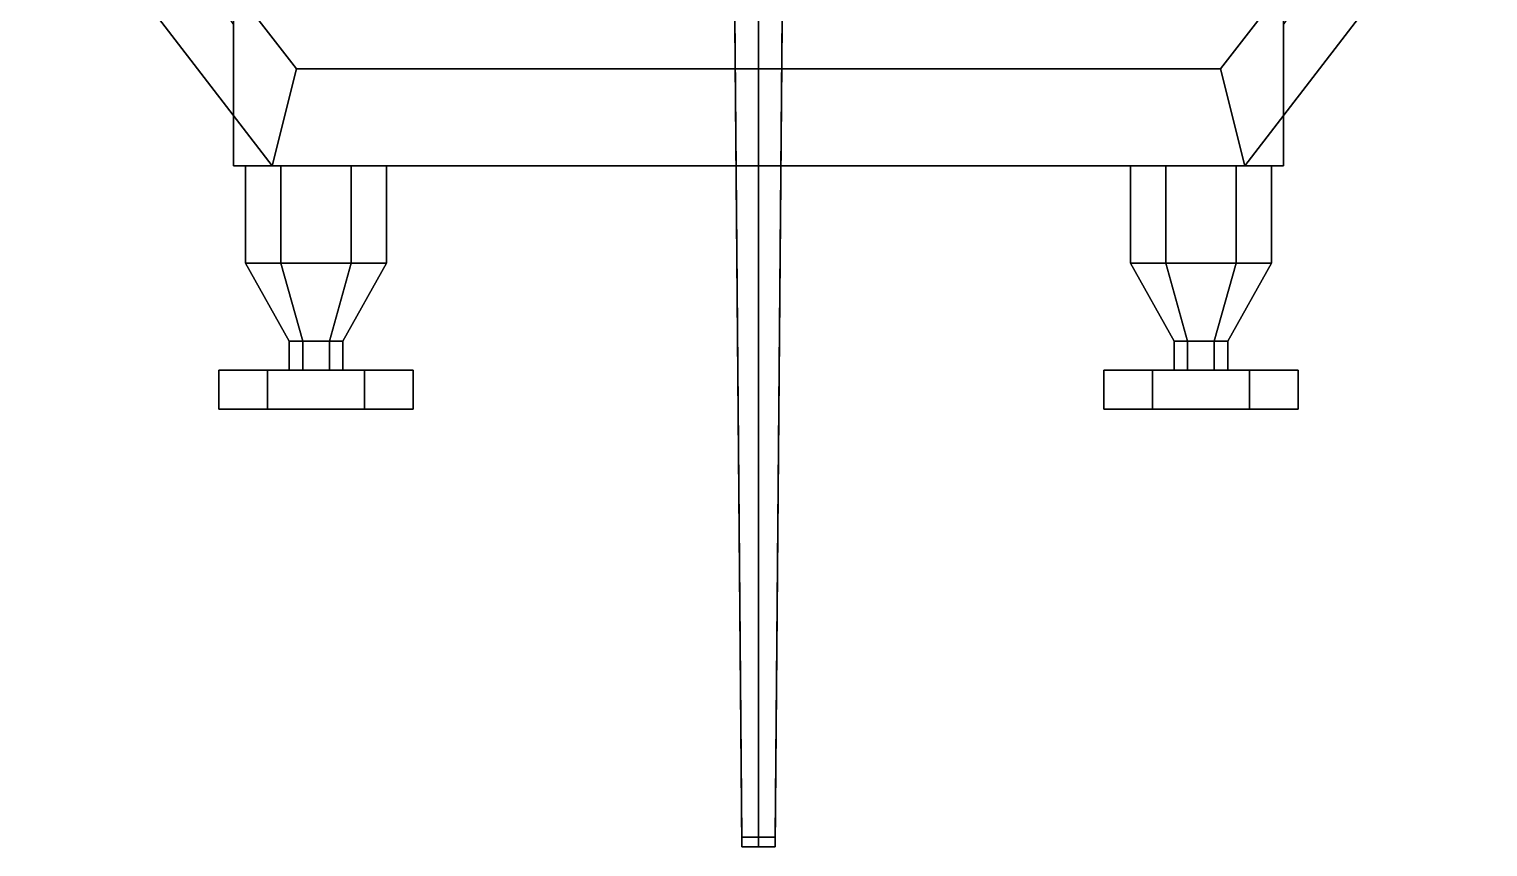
# Model space of a CAD drawing. Header units: millimetres. Extents: x -1.5 to 3, y -8.1 to 12.
# Drawn here: x -1.5 to 1.5, y -8.15 to -6.469 of the extents above; entities that cross this region are included whole.
import ezdxf

# ---------------------------------------------------------------- set-up
doc = ezdxf.new("R2010")
doc.units = ezdxf.units.MM
doc.layers.add('barrel', color=1, linetype='Continuous')
doc.layers.add('buffer', color=1, linetype='Continuous')

msp = doc.modelspace()

# ---------------------------------------------------------------- linework, layer by layer
for points in [[(1.08, 6.75, 16.59), (1.08, -6.75, 16.59), (-1.08, -6.75, 16.59), (-1.08, 6.75, 16.59)], [(1.08, 6.75, 0.89), (1.08, -6.75, 0.89), (-1.08, -6.75, 0.89), (-1.08, 6.75, 0.89)], [(1.08, 6.75, -25.61), (1.08, -6.75, -25.61), (-1.08, -6.75, -25.61), (-1.08, 6.75, -25.61)], [(-1.08, -6.46, 15.87), (-1.08, -3.23, 15.87), (-1.08, -3.23, 17.04), (-1.08, -6.646, 17.04)], [(-1.08, -6.46, 0.17), (-1.08, -3.23, 0.17), (-1.08, -3.23, 1.34), (-1.08, -6.646, 1.34)], [(-1.08, -6.46, -26.33), (-1.08, -3.23, -26.33), (-1.08, -3.23, -25.16), (-1.08, -6.646, -25.16)], [(1.08, -3.23, 15.87), (1.08, -6.46, 15.87), (1.08, -6.646, 17.04), (1.08, -3.23, 17.04)], [(1.08, -3.23, 0.17), (1.08, -6.46, 0.17), (1.08, -6.646, 1.34), (1.08, -3.23, 1.34)], [(1.08, -3.23, -26.33), (1.08, -6.46, -26.33), (1.08, -6.646, -25.16), (1.08, -3.23, -25.16)], [(-1.5, -6.1, 18.3), (-1.5, -6.1, 17.04), (-1, -6.75, 17.04), (-1, -6.75, 18.3)], [(-1.5, -6.1, 17.04), (-1.32, -6.1, 15.87), (-1.08, -6.46, 15.87), (-1.08, -6.646, 17.04)], [(-0.95, -6.55, 18.3), (-1.3, -6.1, 18.3), (-1.5, -6.1, 18.3), (-1, -6.75, 18.3)], [(-1.5, -6.1, 1.34), (-1.32, -6.1, 0.17), (-1.08, -6.46, 0.17), (-1.08, -6.646, 1.34)], [(-1.5, -6.1, 2.6), (-1.5, -6.1, 1.34), (-1, -6.75, 1.34), (-1, -6.75, 2.6)], [(-0.95, -6.55, 2.6), (-1.3, -6.1, 2.6), (-1.5, -6.1, 2.6), (-1, -6.75, 2.6)], [(-1.5, -6.1, -25.16), (-1.32, -6.1, -26.33), (-1.08, -6.46, -26.33), (-1.08, -6.646, -25.16)], [(-1.5, -6.1, -23.9), (-1.5, -6.1, -25.16), (-1, -6.75, -25.16), (-1, -6.75, -23.9)], [(-0.95, -6.55, -23.9), (-1.3, -6.1, -23.9), (-1.5, -6.1, -23.9), (-1, -6.75, -23.9)], [(-0.95, -6.55, 17.07), (0.95, -6.55, 17.07), (1.3, -6.1, 17.07), (-1.3, -6.1, 17.07)], [(-0.95, -6.55, 18.3), (-0.95, -6.55, 17.07), (-1.3, -6.1, 17.07), (-1.3, -6.1, 18.3)], [(-0.95, -6.55, 2.6), (-0.95, -6.55, 1.37), (-1.3, -6.1, 1.37), (-1.3, -6.1, 2.6)], [(-0.95, -6.55, 1.37), (0.95, -6.55, 1.37), (1.3, -6.1, 1.37), (-1.3, -6.1, 1.37)], [(-0.95, -6.55, -23.9), (-0.95, -6.55, -25.13), (-1.3, -6.1, -25.13), (-1.3, -6.1, -23.9)], [(-0.95, -6.55, -25.13), (0.95, -6.55, -25.13), (1.3, -6.1, -25.13), (-1.3, -6.1, -25.13)], [(1.3, -6.1, 18.3), (1.3, -6.1, 17.07), (0.95, -6.55, 17.07), (0.95, -6.55, 18.3)], [(1.3, -6.1, 18.3), (0.95, -6.55, 18.3), (1, -6.75, 18.3), (1.5, -6.1, 18.3)], [(1.3, -6.1, 2.6), (1.3, -6.1, 1.37), (0.95, -6.55, 1.37), (0.95, -6.55, 2.6)], [(1.3, -6.1, 2.6), (0.95, -6.55, 2.6), (1, -6.75, 2.6), (1.5, -6.1, 2.6)], [(1.3, -6.1, -23.9), (1.3, -6.1, -25.13), (0.95, -6.55, -25.13), (0.95, -6.55, -23.9)], [(1.3, -6.1, -23.9), (0.95, -6.55, -23.9), (1, -6.75, -23.9), (1.5, -6.1, -23.9)], [(1, -6.75, 17.04), (1.5, -6.1, 17.04), (1.5, -6.1, 18.3), (1, -6.75, 18.3)], [(1, -6.75, 1.34), (1.5, -6.1, 1.34), (1.5, -6.1, 2.6), (1, -6.75, 2.6)], [(1, -6.75, -25.16), (1.5, -6.1, -25.16), (1.5, -6.1, -23.9), (1, -6.75, -23.9)], [(1.08, -6.646, 17.04), (1.08, -6.46, 15.87), (1.32, -6.1, 15.87), (1.5, -6.1, 17.04)], [(1.08, -6.646, 1.34), (1.08, -6.46, 0.17), (1.32, -6.1, 0.17), (1.5, -6.1, 1.34)], [(1.08, -6.646, -25.16), (1.08, -6.46, -26.33), (1.32, -6.1, -26.33), (1.5, -6.1, -25.16)], [(0.95, -6.55, 18.3), (-0.95, -6.55, 18.3), (-1, -6.75, 18.3), (1, -6.75, 18.3)], [(0.95, -6.55, 2.6), (-0.95, -6.55, 2.6), (-1, -6.75, 2.6), (1, -6.75, 2.6)], [(0.95, -6.55, -23.9), (-0.95, -6.55, -23.9), (-1, -6.75, -23.9), (1, -6.75, -23.9)], [(0.95, -6.55, 18.3), (0.95, -6.55, 17.07), (-0.95, -6.55, 17.07), (-0.95, -6.55, 18.3)], [(0.95, -6.55, 2.6), (0.95, -6.55, 1.37), (-0.95, -6.55, 1.37), (-0.95, -6.55, 2.6)], [(0.95, -6.55, -23.9), (0.95, -6.55, -25.13), (-0.95, -6.55, -25.13), (-0.95, -6.55, -23.9)], [(-1.08, -6.5745, 16.59), (-1.08, -6.75, 16.59), (-1.08, -6.75, 17.04), (-1.08, -6.646, 17.04)], [(-1.08, -6.5745, 0.89), (-1.08, -6.75, 0.89), (-1.08, -6.75, 1.34), (-1.08, -6.646, 1.34)], [(-1.08, -6.5745, -25.61), (-1.08, -6.75, -25.61), (-1.08, -6.75, -25.16), (-1.08, -6.646, -25.16)], [(1.08, -6.75, 17.04), (1.08, -6.75, 16.59), (1.08, -6.5745, 16.59), (1.08, -6.646, 17.04)], [(1.08, -6.75, 1.34), (1.08, -6.75, 0.89), (1.08, -6.5745, 0.89), (1.08, -6.646, 1.34)], [(1.08, -6.75, -25.16), (1.08, -6.75, -25.61), (1.08, -6.5745, -25.61), (1.08, -6.646, -25.16)], [(-1, -6.75, 17.04), (-1.08, -6.646, 17.04), (-1.08, -6.75, 17.04), (-1, -6.75, 17.04)], [(-1, -6.75, 1.34), (-1.08, -6.646, 1.34), (-1.08, -6.75, 1.34), (-1, -6.75, 1.34)], [(-1, -6.75, -25.16), (-1.08, -6.646, -25.16), (-1.08, -6.75, -25.16), (-1, -6.75, -25.16)], [(1.08, -6.75, 17.04), (1.08, -6.646, 17.04), (1, -6.75, 17.04), (1.08, -6.75, 17.04)], [(1.08, -6.75, 1.34), (1.08, -6.646, 1.34), (1, -6.75, 1.34), (1.08, -6.75, 1.34)], [(1.08, -6.75, -25.16), (1.08, -6.646, -25.16), (1, -6.75, -25.16), (1.08, -6.75, -25.16)], [(-1.08, -6.75, 17.04), (-1.08, -6.75, 16.59), (1.08, -6.75, 16.59), (1.08, -6.75, 17.04)], [(-1.08, -6.75, 1.34), (-1.08, -6.75, 0.89), (1.08, -6.75, 0.89), (1.08, -6.75, 1.34)], [(-1.08, -6.75, -25.16), (-1.08, -6.75, -25.61), (1.08, -6.75, -25.61), (1.08, -6.75, -25.16)], [(-1, -6.75, 18.3), (-1, -6.75, 17.04), (1, -6.75, 17.04), (1, -6.75, 18.3)], [(-1, -6.75, 2.6), (-1, -6.75, 1.34), (1, -6.75, 1.34), (1, -6.75, 2.6)], [(-1, -6.75, -23.9), (-1, -6.75, -25.16), (1, -6.75, -25.16), (1, -6.75, -23.9)]]:
    msp.add_3dface(points)
at = {"layer": 'barrel'}
for points in [[(-0.0554, -5.63, 2.994), (0, -5.63, 2.962), (0, -8.13, 2.986), (-0.0346, -8.13, 3.006)], [(0, -5.63, 3.09), (-0.0554, -5.63, 3.058), (-0.0346, -8.13, 3.046), (0, -8.13, 3.066)], [(-0.0554, -5.63, 3.058), (-0.0554, -5.63, 2.994), (-0.0346, -8.13, 3.006), (-0.0346, -8.13, 3.046)], [(0, -5.63, 2.962), (0.0554, -5.63, 2.994), (0.0346, -8.13, 3.006), (0, -8.13, 2.986)], [(0.0554, -5.63, 3.058), (0, -5.63, 3.09), (0, -8.13, 3.066), (0.0346, -8.13, 3.046)], [(0.0554, -5.63, 2.994), (0.0554, -5.63, 3.058), (0.0346, -8.13, 3.046), (0.0346, -8.13, 3.006)], [(-0.0554, -5.65, -23.442), (-0.0554, -5.65, -23.506), (-0.0346, -8.15, -23.494), (-0.0346, -8.15, -23.454)], [(0, -5.65, -23.41), (-0.0554, -5.65, -23.442), (-0.0346, -8.15, -23.454), (0, -8.15, -23.434)], [(-0.0554, -5.65, -23.506), (0, -5.65, -23.538), (0, -8.15, -23.514), (-0.0346, -8.15, -23.494)], [(0.0554, -5.65, -23.442), (0, -5.65, -23.41), (0, -8.15, -23.434), (0.0346, -8.15, -23.454)], [(0, -5.65, -23.538), (0.0554, -5.65, -23.506), (0.0346, -8.15, -23.494), (0, -8.15, -23.514)], [(0.0554, -5.65, -23.506), (0.0554, -5.65, -23.442), (0.0346, -8.15, -23.454), (0.0346, -8.15, -23.494)], [(0.0346, -8.13, 3.046), (0, -8.13, 3.066), (-0.0346, -8.13, 3.046), (0.0346, -8.13, 3.006)], [(0.0346, -8.13, 3.006), (-0.0346, -8.13, 3.046), (-0.0346, -8.13, 3.006), (0, -8.13, 2.986)], [(0.0346, -8.15, -23.494), (-0.0346, -8.15, -23.454), (-0.0346, -8.15, -23.494), (0, -8.15, -23.514)], [(0.0346, -8.15, -23.454), (0, -8.15, -23.434), (-0.0346, -8.15, -23.454), (0.0346, -8.15, -23.494)]]:
    msp.add_3dface(points, dxfattribs=at)
at = {"layer": 'buffer'}
for points in [[(-0.9825, -6.95, 16.6844), (-1.055, -6.95, 16.81), (-1.055, -6.75, 16.81), (-0.9825, -6.75, 16.6844)], [(-1.055, -6.95, 16.81), (-0.9825, -6.95, 16.9356), (-0.9825, -6.75, 16.9356), (-1.055, -6.75, 16.81)], [(-1.055, -6.95, 1.11), (-0.9825, -6.95, 1.2356), (-0.9825, -6.75, 1.2356), (-1.055, -6.75, 1.11)], [(-0.9825, -6.95, 0.9844), (-1.055, -6.95, 1.11), (-1.055, -6.75, 1.11), (-0.9825, -6.75, 0.9844)], [(-1.055, -6.95, -25.39), (-0.9825, -6.95, -25.2644), (-0.9825, -6.75, -25.2644), (-1.055, -6.75, -25.39)], [(-0.9825, -6.95, -25.5156), (-1.055, -6.95, -25.39), (-1.055, -6.75, -25.39), (-0.9825, -6.75, -25.5156)], [(-0.8375, -6.95, 16.6844), (-0.9825, -6.95, 16.6844), (-0.9825, -6.75, 16.6844), (-0.8375, -6.75, 16.6844)], [(-0.9825, -6.95, 16.9356), (-0.8375, -6.95, 16.9356), (-0.8375, -6.75, 16.9356), (-0.9825, -6.75, 16.9356)], [(-0.9825, -6.95, 1.2356), (-0.8375, -6.95, 1.2356), (-0.8375, -6.75, 1.2356), (-0.9825, -6.75, 1.2356)], [(-0.8375, -6.95, 0.9844), (-0.9825, -6.95, 0.9844), (-0.9825, -6.75, 0.9844), (-0.8375, -6.75, 0.9844)], [(-0.9825, -6.95, -25.2644), (-0.8375, -6.95, -25.2644), (-0.8375, -6.75, -25.2644), (-0.9825, -6.75, -25.2644)], [(-0.8375, -6.95, -25.5156), (-0.9825, -6.95, -25.5156), (-0.9825, -6.75, -25.5156), (-0.8375, -6.75, -25.5156)], [(-0.765, -6.95, 16.81), (-0.8375, -6.95, 16.6844), (-0.8375, -6.75, 16.6844), (-0.765, -6.75, 16.81)], [(-0.8375, -6.95, 16.9356), (-0.765, -6.95, 16.81), (-0.765, -6.75, 16.81), (-0.8375, -6.75, 16.9356)], [(-0.8375, -6.95, 1.2356), (-0.765, -6.95, 1.11), (-0.765, -6.75, 1.11), (-0.8375, -6.75, 1.2356)], [(-0.765, -6.95, 1.11), (-0.8375, -6.95, 0.9844), (-0.8375, -6.75, 0.9844), (-0.765, -6.75, 1.11)], [(-0.8375, -6.95, -25.2644), (-0.765, -6.95, -25.39), (-0.765, -6.75, -25.39), (-0.8375, -6.75, -25.2644)], [(-0.765, -6.95, -25.39), (-0.8375, -6.95, -25.5156), (-0.8375, -6.75, -25.5156), (-0.765, -6.75, -25.39)], [(0.8375, -6.95, 16.6844), (0.765, -6.95, 16.81), (0.765, -6.75, 16.81), (0.8375, -6.75, 16.6844)], [(0.765, -6.95, 16.81), (0.8375, -6.95, 16.9356), (0.8375, -6.75, 16.9356), (0.765, -6.75, 16.81)], [(0.765, -6.95, 1.11), (0.8375, -6.95, 1.2356), (0.8375, -6.75, 1.2356), (0.765, -6.75, 1.11)], [(0.8375, -6.95, 0.9844), (0.765, -6.95, 1.11), (0.765, -6.75, 1.11), (0.8375, -6.75, 0.9844)], [(0.765, -6.95, -25.39), (0.8375, -6.95, -25.2644), (0.8375, -6.75, -25.2644), (0.765, -6.75, -25.39)], [(0.8375, -6.95, -25.5156), (0.765, -6.95, -25.39), (0.765, -6.75, -25.39), (0.8375, -6.75, -25.5156)], [(0.9825, -6.95, 16.6844), (0.8375, -6.95, 16.6844), (0.8375, -6.75, 16.6844), (0.9825, -6.75, 16.6844)], [(0.8375, -6.95, 16.9356), (0.9825, -6.95, 16.9356), (0.9825, -6.75, 16.9356), (0.8375, -6.75, 16.9356)], [(0.8375, -6.95, 1.2356), (0.9825, -6.95, 1.2356), (0.9825, -6.75, 1.2356), (0.8375, -6.75, 1.2356)], [(0.9825, -6.95, 0.9844), (0.8375, -6.95, 0.9844), (0.8375, -6.75, 0.9844), (0.9825, -6.75, 0.9844)], [(0.8375, -6.95, -25.2644), (0.9825, -6.95, -25.2644), (0.9825, -6.75, -25.2644), (0.8375, -6.75, -25.2644)], [(0.9825, -6.95, -25.5156), (0.8375, -6.95, -25.5156), (0.8375, -6.75, -25.5156), (0.9825, -6.75, -25.5156)], [(1.055, -6.95, 16.81), (0.9825, -6.95, 16.6844), (0.9825, -6.75, 16.6844), (1.055, -6.75, 16.81)], [(0.9825, -6.95, 16.9356), (1.055, -6.95, 16.81), (1.055, -6.75, 16.81), (0.9825, -6.75, 16.9356)], [(0.9825, -6.95, 1.2356), (1.055, -6.95, 1.11), (1.055, -6.75, 1.11), (0.9825, -6.75, 1.2356)], [(1.055, -6.95, 1.11), (0.9825, -6.95, 0.9844), (0.9825, -6.75, 0.9844), (1.055, -6.75, 1.11)], [(0.9825, -6.95, -25.2644), (1.055, -6.95, -25.39), (1.055, -6.75, -25.39), (0.9825, -6.75, -25.2644)], [(1.055, -6.95, -25.39), (0.9825, -6.95, -25.5156), (0.9825, -6.75, -25.5156), (1.055, -6.75, -25.39)], [(-0.9375, -7.11, 16.7624), (-0.965, -7.11, 16.81), (-1.055, -6.95, 16.81), (-0.9825, -6.95, 16.6844)], [(-0.965, -7.11, 16.81), (-0.9375, -7.11, 16.8576), (-0.9825, -6.95, 16.9356), (-1.055, -6.95, 16.81)], [(-0.965, -7.11, 1.11), (-0.9375, -7.11, 1.1576), (-0.9825, -6.95, 1.2356), (-1.055, -6.95, 1.11)], [(-0.9375, -7.11, 1.0624), (-0.965, -7.11, 1.11), (-1.055, -6.95, 1.11), (-0.9825, -6.95, 0.9844)], [(-0.965, -7.11, -25.39), (-0.9375, -7.11, -25.3424), (-0.9825, -6.95, -25.2644), (-1.055, -6.95, -25.39)], [(-0.9375, -7.11, -25.4376), (-0.965, -7.11, -25.39), (-1.055, -6.95, -25.39), (-0.9825, -6.95, -25.5156)], [(-0.9375, -7.11, 16.8576), (-0.8825, -7.11, 16.8576), (-0.8375, -6.95, 16.9356), (-0.9825, -6.95, 16.9356)], [(-0.8825, -7.11, 16.7624), (-0.9375, -7.11, 16.7624), (-0.9825, -6.95, 16.6844), (-0.8375, -6.95, 16.6844)], [(-0.8825, -7.11, 1.0624), (-0.9375, -7.11, 1.0624), (-0.9825, -6.95, 0.9844), (-0.8375, -6.95, 0.9844)], [(-0.9375, -7.11, 1.1576), (-0.8825, -7.11, 1.1576), (-0.8375, -6.95, 1.2356), (-0.9825, -6.95, 1.2356)], [(-0.8825, -7.11, -25.4376), (-0.9375, -7.11, -25.4376), (-0.9825, -6.95, -25.5156), (-0.8375, -6.95, -25.5156)], [(-0.9375, -7.11, -25.3424), (-0.8825, -7.11, -25.3424), (-0.8375, -6.95, -25.2644), (-0.9825, -6.95, -25.2644)], [(-0.855, -7.11, 16.81), (-0.8825, -7.11, 16.7624), (-0.8375, -6.95, 16.6844), (-0.765, -6.95, 16.81)], [(-0.8825, -7.11, 16.8576), (-0.855, -7.11, 16.81), (-0.765, -6.95, 16.81), (-0.8375, -6.95, 16.9356)], [(-0.8825, -7.11, 1.1576), (-0.855, -7.11, 1.11), (-0.765, -6.95, 1.11), (-0.8375, -6.95, 1.2356)], [(-0.855, -7.11, 1.11), (-0.8825, -7.11, 1.0624), (-0.8375, -6.95, 0.9844), (-0.765, -6.95, 1.11)], [(-0.8825, -7.11, -25.3424), (-0.855, -7.11, -25.39), (-0.765, -6.95, -25.39), (-0.8375, -6.95, -25.2644)], [(-0.855, -7.11, -25.39), (-0.8825, -7.11, -25.4376), (-0.8375, -6.95, -25.5156), (-0.765, -6.95, -25.39)], [(0.8825, -7.11, 16.7624), (0.855, -7.11, 16.81), (0.765, -6.95, 16.81), (0.8375, -6.95, 16.6844)], [(0.855, -7.11, 16.81), (0.8825, -7.11, 16.8576), (0.8375, -6.95, 16.9356), (0.765, -6.95, 16.81)], [(0.855, -7.11, 1.11), (0.8825, -7.11, 1.1576), (0.8375, -6.95, 1.2356), (0.765, -6.95, 1.11)], [(0.8825, -7.11, 1.0624), (0.855, -7.11, 1.11), (0.765, -6.95, 1.11), (0.8375, -6.95, 0.9844)], [(0.855, -7.11, -25.39), (0.8825, -7.11, -25.3424), (0.8375, -6.95, -25.2644), (0.765, -6.95, -25.39)], [(0.8825, -7.11, -25.4376), (0.855, -7.11, -25.39), (0.765, -6.95, -25.39), (0.8375, -6.95, -25.5156)], [(0.8825, -7.11, 16.8576), (0.9375, -7.11, 16.8576), (0.9825, -6.95, 16.9356), (0.8375, -6.95, 16.9356)], [(0.9375, -7.11, 16.7624), (0.8825, -7.11, 16.7624), (0.8375, -6.95, 16.6844), (0.9825, -6.95, 16.6844)], [(0.9375, -7.11, 1.0624), (0.8825, -7.11, 1.0624), (0.8375, -6.95, 0.9844), (0.9825, -6.95, 0.9844)], [(0.8825, -7.11, 1.1576), (0.9375, -7.11, 1.1576), (0.9825, -6.95, 1.2356), (0.8375, -6.95, 1.2356)], [(0.9375, -7.11, -25.4376), (0.8825, -7.11, -25.4376), (0.8375, -6.95, -25.5156), (0.9825, -6.95, -25.5156)], [(0.8825, -7.11, -25.3424), (0.9375, -7.11, -25.3424), (0.9825, -6.95, -25.2644), (0.8375, -6.95, -25.2644)], [(0.965, -7.11, 16.81), (0.9375, -7.11, 16.7624), (0.9825, -6.95, 16.6844), (1.055, -6.95, 16.81)], [(0.9375, -7.11, 16.8576), (0.965, -7.11, 16.81), (1.055, -6.95, 16.81), (0.9825, -6.95, 16.9356)], [(0.9375, -7.11, 1.1576), (0.965, -7.11, 1.11), (1.055, -6.95, 1.11), (0.9825, -6.95, 1.2356)], [(0.965, -7.11, 1.11), (0.9375, -7.11, 1.0624), (0.9825, -6.95, 0.9844), (1.055, -6.95, 1.11)], [(0.9375, -7.11, -25.3424), (0.965, -7.11, -25.39), (1.055, -6.95, -25.39), (0.9825, -6.95, -25.2644)], [(0.965, -7.11, -25.39), (0.9375, -7.11, -25.4376), (0.9825, -6.95, -25.5156), (1.055, -6.95, -25.39)], [(-0.9375, -7.17, 16.7624), (-0.965, -7.17, 16.81), (-0.965, -7.11, 16.81), (-0.9375, -7.11, 16.7624)], [(-0.965, -7.17, 16.81), (-0.9375, -7.17, 16.8576), (-0.9375, -7.11, 16.8576), (-0.965, -7.11, 16.81)], [(-0.965, -7.17, 1.11), (-0.9375, -7.17, 1.1576), (-0.9375, -7.11, 1.1576), (-0.965, -7.11, 1.11)], [(-0.9375, -7.17, 1.0624), (-0.965, -7.17, 1.11), (-0.965, -7.11, 1.11), (-0.9375, -7.11, 1.0624)], [(-0.965, -7.17, -25.39), (-0.9375, -7.17, -25.3424), (-0.9375, -7.11, -25.3424), (-0.965, -7.11, -25.39)], [(-0.9375, -7.17, -25.4376), (-0.965, -7.17, -25.39), (-0.965, -7.11, -25.39), (-0.9375, -7.11, -25.4376)], [(-0.9375, -7.17, 16.8576), (-0.8825, -7.17, 16.8576), (-0.8825, -7.11, 16.8576), (-0.9375, -7.11, 16.8576)], [(-0.8825, -7.17, 16.7624), (-0.9375, -7.17, 16.7624), (-0.9375, -7.11, 16.7624), (-0.8825, -7.11, 16.7624)], [(-0.8825, -7.17, 1.0624), (-0.9375, -7.17, 1.0624), (-0.9375, -7.11, 1.0624), (-0.8825, -7.11, 1.0624)], [(-0.9375, -7.17, 1.1576), (-0.8825, -7.17, 1.1576), (-0.8825, -7.11, 1.1576), (-0.9375, -7.11, 1.1576)], [(-0.8825, -7.17, -25.4376), (-0.9375, -7.17, -25.4376), (-0.9375, -7.11, -25.4376), (-0.8825, -7.11, -25.4376)], [(-0.9375, -7.17, -25.3424), (-0.8825, -7.17, -25.3424), (-0.8825, -7.11, -25.3424), (-0.9375, -7.11, -25.3424)], [(-0.855, -7.17, 16.81), (-0.8825, -7.17, 16.7624), (-0.8825, -7.11, 16.7624), (-0.855, -7.11, 16.81)], [(-0.8825, -7.17, 16.8576), (-0.855, -7.17, 16.81), (-0.855, -7.11, 16.81), (-0.8825, -7.11, 16.8576)], [(-0.8825, -7.17, 1.1576), (-0.855, -7.17, 1.11), (-0.855, -7.11, 1.11), (-0.8825, -7.11, 1.1576)], [(-0.855, -7.17, 1.11), (-0.8825, -7.17, 1.0624), (-0.8825, -7.11, 1.0624), (-0.855, -7.11, 1.11)], [(-0.8825, -7.17, -25.3424), (-0.855, -7.17, -25.39), (-0.855, -7.11, -25.39), (-0.8825, -7.11, -25.3424)], [(-0.855, -7.17, -25.39), (-0.8825, -7.17, -25.4376), (-0.8825, -7.11, -25.4376), (-0.855, -7.11, -25.39)], [(0.8825, -7.17, 16.7624), (0.855, -7.17, 16.81), (0.855, -7.11, 16.81), (0.8825, -7.11, 16.7624)], [(0.855, -7.17, 16.81), (0.8825, -7.17, 16.8576), (0.8825, -7.11, 16.8576), (0.855, -7.11, 16.81)], [(0.855, -7.17, 1.11), (0.8825, -7.17, 1.1576), (0.8825, -7.11, 1.1576), (0.855, -7.11, 1.11)], [(0.8825, -7.17, 1.0624), (0.855, -7.17, 1.11), (0.855, -7.11, 1.11), (0.8825, -7.11, 1.0624)], [(0.855, -7.17, -25.39), (0.8825, -7.17, -25.3424), (0.8825, -7.11, -25.3424), (0.855, -7.11, -25.39)], [(0.8825, -7.17, -25.4376), (0.855, -7.17, -25.39), (0.855, -7.11, -25.39), (0.8825, -7.11, -25.4376)], [(0.8825, -7.17, 16.8576), (0.9375, -7.17, 16.8576), (0.9375, -7.11, 16.8576), (0.8825, -7.11, 16.8576)], [(0.9375, -7.17, 16.7624), (0.8825, -7.17, 16.7624), (0.8825, -7.11, 16.7624), (0.9375, -7.11, 16.7624)], [(0.9375, -7.17, 1.0624), (0.8825, -7.17, 1.0624), (0.8825, -7.11, 1.0624), (0.9375, -7.11, 1.0624)], [(0.8825, -7.17, 1.1576), (0.9375, -7.17, 1.1576), (0.9375, -7.11, 1.1576), (0.8825, -7.11, 1.1576)], [(0.9375, -7.17, -25.4376), (0.8825, -7.17, -25.4376), (0.8825, -7.11, -25.4376), (0.9375, -7.11, -25.4376)], [(0.8825, -7.17, -25.3424), (0.9375, -7.17, -25.3424), (0.9375, -7.11, -25.3424), (0.8825, -7.11, -25.3424)], [(0.965, -7.17, 16.81), (0.9375, -7.17, 16.7624), (0.9375, -7.11, 16.7624), (0.965, -7.11, 16.81)], [(0.9375, -7.17, 16.8576), (0.965, -7.17, 16.81), (0.965, -7.11, 16.81), (0.9375, -7.11, 16.8576)], [(0.9375, -7.17, 1.1576), (0.965, -7.17, 1.11), (0.965, -7.11, 1.11), (0.9375, -7.11, 1.1576)], [(0.965, -7.17, 1.11), (0.9375, -7.17, 1.0624), (0.9375, -7.11, 1.0624), (0.965, -7.11, 1.11)], [(0.9375, -7.17, -25.3424), (0.965, -7.17, -25.39), (0.965, -7.11, -25.39), (0.9375, -7.11, -25.3424)], [(0.965, -7.17, -25.39), (0.9375, -7.17, -25.4376), (0.9375, -7.11, -25.4376), (0.965, -7.11, -25.39)], [(-1.01, -7.25, 16.6368), (-1.11, -7.25, 16.81), (-1.11, -7.17, 16.81), (-1.01, -7.17, 16.6368)], [(-1.11, -7.17, 16.81), (-0.71, -7.17, 16.81), (-0.81, -7.17, 16.6368), (-1.01, -7.17, 16.6368)], [(-1.11, -7.25, 16.81), (-1.01, -7.25, 16.9832), (-1.01, -7.17, 16.9832), (-1.11, -7.17, 16.81)], [(-1.01, -7.17, 16.9832), (-0.81, -7.17, 16.9832), (-0.71, -7.17, 16.81), (-1.11, -7.17, 16.81)], [(-1.01, -7.17, 1.2832), (-0.81, -7.17, 1.2832), (-0.71, -7.17, 1.11), (-1.11, -7.17, 1.11)], [(-1.11, -7.25, 1.11), (-1.01, -7.25, 1.2832), (-1.01, -7.17, 1.2832), (-1.11, -7.17, 1.11)], [(-1.11, -7.17, 1.11), (-0.71, -7.17, 1.11), (-0.81, -7.17, 0.9368), (-1.01, -7.17, 0.9368)], [(-1.01, -7.25, 0.9368), (-1.11, -7.25, 1.11), (-1.11, -7.17, 1.11), (-1.01, -7.17, 0.9368)], [(-1.01, -7.17, -25.2168), (-0.81, -7.17, -25.2168), (-0.71, -7.17, -25.39), (-1.11, -7.17, -25.39)], [(-1.11, -7.25, -25.39), (-1.01, -7.25, -25.2168), (-1.01, -7.17, -25.2168), (-1.11, -7.17, -25.39)], [(-1.11, -7.17, -25.39), (-0.71, -7.17, -25.39), (-0.81, -7.17, -25.5632), (-1.01, -7.17, -25.5632)], [(-1.01, -7.25, -25.5632), (-1.11, -7.25, -25.39), (-1.11, -7.17, -25.39), (-1.01, -7.17, -25.5632)], [(-1.01, -7.25, 16.9832), (-0.81, -7.25, 16.9832), (-0.81, -7.17, 16.9832), (-1.01, -7.17, 16.9832)], [(-0.81, -7.25, 16.6368), (-1.01, -7.25, 16.6368), (-1.01, -7.17, 16.6368), (-0.81, -7.17, 16.6368)], [(-0.81, -7.25, 0.9368), (-1.01, -7.25, 0.9368), (-1.01, -7.17, 0.9368), (-0.81, -7.17, 0.9368)], [(-1.01, -7.25, 1.2832), (-0.81, -7.25, 1.2832), (-0.81, -7.17, 1.2832), (-1.01, -7.17, 1.2832)], [(-0.81, -7.25, -25.5632), (-1.01, -7.25, -25.5632), (-1.01, -7.17, -25.5632), (-0.81, -7.17, -25.5632)], [(-1.01, -7.25, -25.2168), (-0.81, -7.25, -25.2168), (-0.81, -7.17, -25.2168), (-1.01, -7.17, -25.2168)], [(-0.71, -7.25, 16.81), (-0.81, -7.25, 16.6368), (-0.81, -7.17, 16.6368), (-0.71, -7.17, 16.81)], [(-0.81, -7.25, 16.9832), (-0.71, -7.25, 16.81), (-0.71, -7.17, 16.81), (-0.81, -7.17, 16.9832)], [(-0.81, -7.25, 1.2832), (-0.71, -7.25, 1.11), (-0.71, -7.17, 1.11), (-0.81, -7.17, 1.2832)], [(-0.71, -7.25, 1.11), (-0.81, -7.25, 0.9368), (-0.81, -7.17, 0.9368), (-0.71, -7.17, 1.11)], [(-0.81, -7.25, -25.2168), (-0.71, -7.25, -25.39), (-0.71, -7.17, -25.39), (-0.81, -7.17, -25.2168)], [(-0.71, -7.25, -25.39), (-0.81, -7.25, -25.5632), (-0.81, -7.17, -25.5632), (-0.71, -7.17, -25.39)], [(0.71, -7.17, 16.81), (1.11, -7.17, 16.81), (1.01, -7.17, 16.6368), (0.81, -7.17, 16.6368)], [(0.81, -7.25, 16.6368), (0.71, -7.25, 16.81), (0.71, -7.17, 16.81), (0.81, -7.17, 16.6368)], [(0.81, -7.17, 16.9832), (1.01, -7.17, 16.9832), (1.11, -7.17, 16.81), (0.71, -7.17, 16.81)], [(0.71, -7.25, 16.81), (0.81, -7.25, 16.9832), (0.81, -7.17, 16.9832), (0.71, -7.17, 16.81)], [(0.71, -7.25, 1.11), (0.81, -7.25, 1.2832), (0.81, -7.17, 1.2832), (0.71, -7.17, 1.11)], [(0.81, -7.17, 1.2832), (1.01, -7.17, 1.2832), (1.11, -7.17, 1.11), (0.71, -7.17, 1.11)], [(0.81, -7.25, 0.9368), (0.71, -7.25, 1.11), (0.71, -7.17, 1.11), (0.81, -7.17, 0.9368)], [(0.71, -7.17, 1.11), (1.11, -7.17, 1.11), (1.01, -7.17, 0.9368), (0.81, -7.17, 0.9368)], [(0.71, -7.25, -25.39), (0.81, -7.25, -25.2168), (0.81, -7.17, -25.2168), (0.71, -7.17, -25.39)], [(0.81, -7.17, -25.2168), (1.01, -7.17, -25.2168), (1.11, -7.17, -25.39), (0.71, -7.17, -25.39)], [(0.81, -7.25, -25.5632), (0.71, -7.25, -25.39), (0.71, -7.17, -25.39), (0.81, -7.17, -25.5632)], [(0.71, -7.17, -25.39), (1.11, -7.17, -25.39), (1.01, -7.17, -25.5632), (0.81, -7.17, -25.5632)], [(0.81, -7.25, 16.9832), (1.01, -7.25, 16.9832), (1.01, -7.17, 16.9832), (0.81, -7.17, 16.9832)], [(1.01, -7.25, 16.6368), (0.81, -7.25, 16.6368), (0.81, -7.17, 16.6368), (1.01, -7.17, 16.6368)], [(1.01, -7.25, 0.9368), (0.81, -7.25, 0.9368), (0.81, -7.17, 0.9368), (1.01, -7.17, 0.9368)], [(0.81, -7.25, 1.2832), (1.01, -7.25, 1.2832), (1.01, -7.17, 1.2832), (0.81, -7.17, 1.2832)], [(1.01, -7.25, -25.5632), (0.81, -7.25, -25.5632), (0.81, -7.17, -25.5632), (1.01, -7.17, -25.5632)], [(0.81, -7.25, -25.2168), (1.01, -7.25, -25.2168), (1.01, -7.17, -25.2168), (0.81, -7.17, -25.2168)], [(1.11, -7.25, 16.81), (1.01, -7.25, 16.6368), (1.01, -7.17, 16.6368), (1.11, -7.17, 16.81)], [(1.01, -7.25, 16.9832), (1.11, -7.25, 16.81), (1.11, -7.17, 16.81), (1.01, -7.17, 16.9832)], [(1.01, -7.25, 1.2832), (1.11, -7.25, 1.11), (1.11, -7.17, 1.11), (1.01, -7.17, 1.2832)], [(1.11, -7.25, 1.11), (1.01, -7.25, 0.9368), (1.01, -7.17, 0.9368), (1.11, -7.17, 1.11)], [(1.01, -7.25, -25.2168), (1.11, -7.25, -25.39), (1.11, -7.17, -25.39), (1.01, -7.17, -25.2168)], [(1.11, -7.25, -25.39), (1.01, -7.25, -25.5632), (1.01, -7.17, -25.5632), (1.11, -7.17, -25.39)], [(-1.01, -7.25, 16.6368), (-0.81, -7.25, 16.6368), (-0.71, -7.25, 16.81), (-1.11, -7.25, 16.81)], [(-1.11, -7.25, 16.81), (-0.71, -7.25, 16.81), (-0.81, -7.25, 16.9832), (-1.01, -7.25, 16.9832)], [(-1.11, -7.25, 1.11), (-0.71, -7.25, 1.11), (-0.81, -7.25, 1.2832), (-1.01, -7.25, 1.2832)], [(-1.01, -7.25, 0.9368), (-0.81, -7.25, 0.9368), (-0.71, -7.25, 1.11), (-1.11, -7.25, 1.11)], [(-1.11, -7.25, -25.39), (-0.71, -7.25, -25.39), (-0.81, -7.25, -25.2168), (-1.01, -7.25, -25.2168)], [(-1.01, -7.25, -25.5632), (-0.81, -7.25, -25.5632), (-0.71, -7.25, -25.39), (-1.11, -7.25, -25.39)], [(0.81, -7.25, 16.6368), (1.01, -7.25, 16.6368), (1.11, -7.25, 16.81), (0.71, -7.25, 16.81)], [(0.71, -7.25, 16.81), (1.11, -7.25, 16.81), (1.01, -7.25, 16.9832), (0.81, -7.25, 16.9832)], [(0.71, -7.25, 1.11), (1.11, -7.25, 1.11), (1.01, -7.25, 1.2832), (0.81, -7.25, 1.2832)], [(0.81, -7.25, 0.9368), (1.01, -7.25, 0.9368), (1.11, -7.25, 1.11), (0.71, -7.25, 1.11)], [(0.71, -7.25, -25.39), (1.11, -7.25, -25.39), (1.01, -7.25, -25.2168), (0.81, -7.25, -25.2168)], [(0.81, -7.25, -25.5632), (1.01, -7.25, -25.5632), (1.11, -7.25, -25.39), (0.71, -7.25, -25.39)]]:
    msp.add_3dface(points, dxfattribs=at)

doc.saveas('drawing.dxf')
